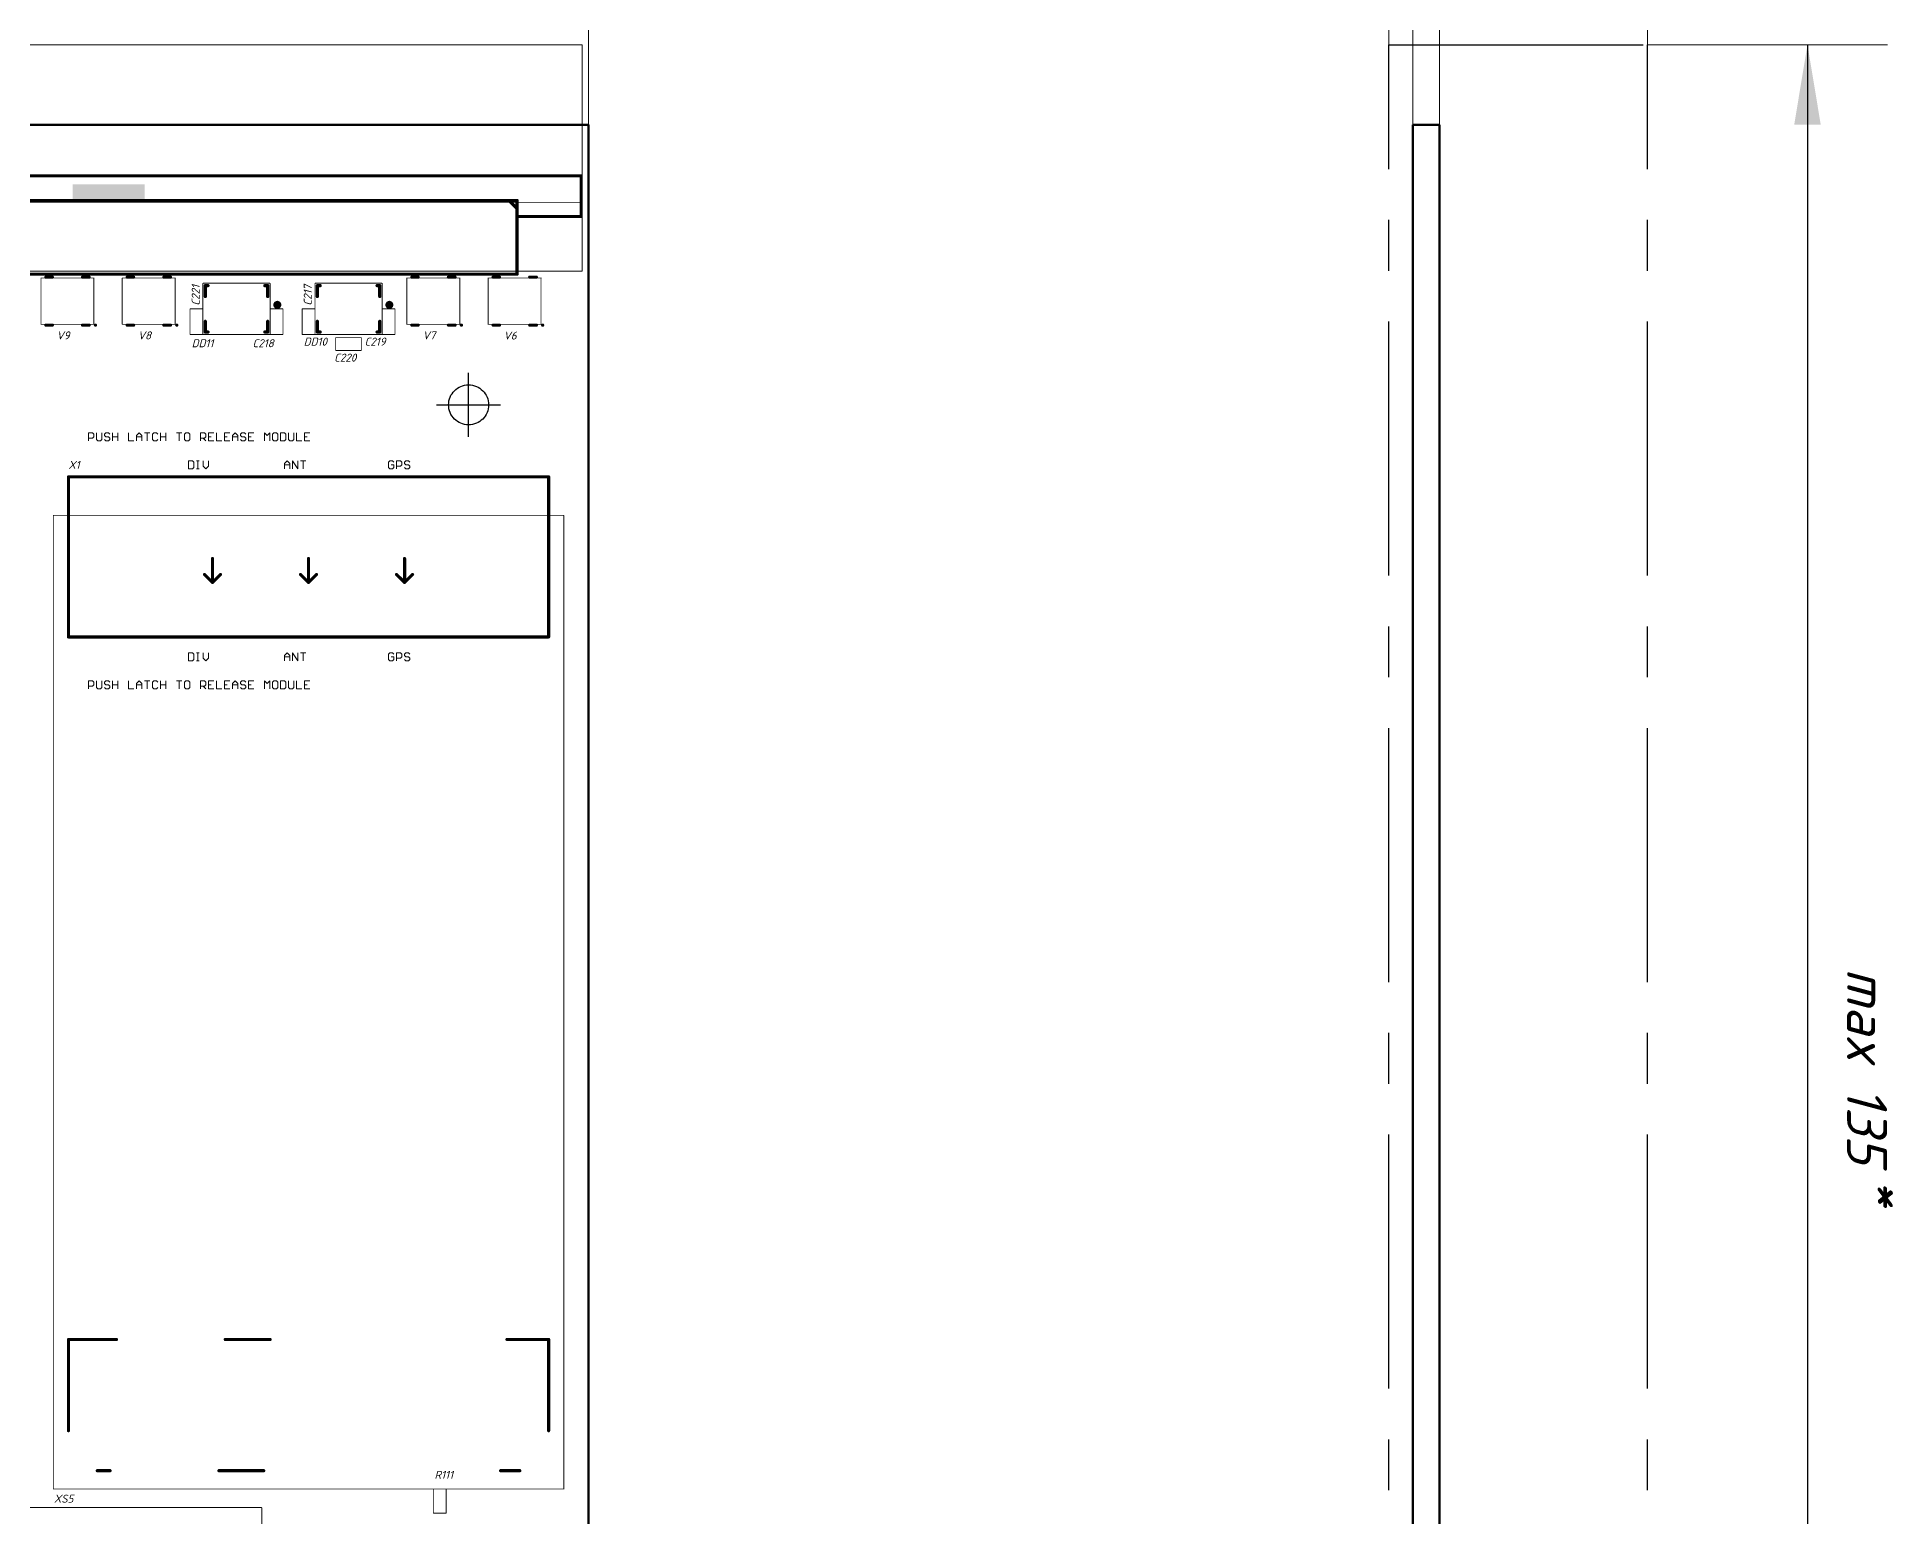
# Model space of a CAD drawing. Header units: millimetres. Extents: x 0 to 594, y 0 to 420.
# Drawn here: x 160.5 to 276.5, y 243 to 335.5 of the extents above; entities that cross this region are included whole.
import ezdxf

# ---------------------------------------------------------------- set-up
doc = ezdxf.new("R2010")
doc.units = ezdxf.units.MM
doc.header["$LTSCALE"] = 0.5
doc.linetypes.add('осевая', pattern=[50.8, 31.75, -6.35, 6.35, -6.35])
for name, color, linetype in [('KeepOutLayer', 6, 'Continuous'), ('Mechanical15', 82, 'Continuous'), ('TopOverlay', 2, 'Continuous')]:
    doc.layers.add(name, color=color, linetype=linetype)
doc.styles.add('2.5', font='isocpeui.ttf', dxfattribs={"height": 2.5})
doc.styles.get("Standard").update_dxf_attribs({"font": 'isocpeui.ttf', "height": 2.5})

msp = doc.modelspace()

# ---------------------------------------------------------------- linework, layer by layer
at = {"lineweight": 13}
for p, q in [((248.15, 330), (248.15, 360)), ((261.15, 335), (261.15, 360)), ((245, 335), (245, 350)), ((246.5, 330), (246.5, 350)), ((195, 330), (195, 347.01)), ((261.15, 335), (276.15, 335))]:
    msp.add_line(p, q, dxfattribs=at)
at = {"linetype": 'осевая'}
for p, q in [((245, 200.23), (245, 335)), ((245, 335), (261.15, 335)), ((261.15, 200.23), (261.15, 335))]:
    msp.add_line(p, q, dxfattribs=at)
at = {"linetype": 'осевая', "ltscale": 100}
for p, q in [((271.15, 335), (271.15, 200.23)), ((187.5, 310.5), (187.5, 314.5)), ((185.5, 312.5), (189.5, 312.5))]:
    msp.add_line(p, q, dxfattribs=at)
msp.add_circle((187.5, 312.5), 1.25, dxfattribs=at)
at = {"lineweight": 13}
msp.add_solid([(271.98, 330), (270.32, 330), (271.15, 335)], dxfattribs=at)
at = {"layer": 'KeepOutLayer', "linetype": 'Continuous', "lineweight": 50}
for p in [(75, 330), (195, 210)]:
    msp.add_line(p, (195, 330), dxfattribs=at)
at = {"layer": 'KeepOutLayer', "linetype": 'Continuous', "lineweight": 50, "ltscale": 100}
for p, q in [((246.5, 210), (246.5, 330)), ((246.5, 330), (248.15, 330)), ((248.15, 210), (248.15, 330))]:
    msp.add_line(p, q, dxfattribs=at)
at = {"layer": 'KeepOutLayer', "linetype": 'Continuous', "lineweight": 50}
for start, end in [(180, 0), (0, 180), (180, 0), (0, 180)]:
    msp.add_arc((195, 330), 0.0025, start, end, dxfattribs=at)
at = {"layer": 'Mechanical15', "linetype": 'Continuous', "lineweight": 25, "const_width": 0.05}
for points in [[(135.5, 335), (194.6, 335)], [(194.6, 325.15), (194.6, 335)], [(135.4, 325.15), (194.6, 325.15)], [(194.6, 320.85), (194.6, 325.15)], [(135.4, 320.85), (194.6, 320.85)], [(160.78, 317.53), (160.78, 320.43)], [(160.78, 320.43), (164.09, 320.43)], [(164.09, 317.53), (164.09, 320.43)], [(165.86, 317.53), (165.86, 320.43)], [(165.86, 320.43), (169.17, 320.43)], [(169.17, 317.53), (169.17, 320.43)], [(170.9, 320.1), (175.1, 320.1)], [(170.9, 316.9), (170.9, 320.1)], [(175.1, 316.9), (175.1, 320.1)], [(177.9, 320.1), (182.1, 320.1)], [(177.9, 316.9), (177.9, 320.1)], [(182.1, 316.9), (182.1, 320.1)], [(183.64, 317.53), (183.64, 320.43)], [(183.64, 320.43), (186.95, 320.43)], [(186.95, 317.53), (186.95, 320.43)], [(188.72, 317.53), (188.72, 320.43)], [(188.72, 320.43), (192.03, 320.43)], [(192.03, 317.53), (192.03, 320.43)], [(170.1, 316.9), (170.1, 318.5)], [(170.1, 318.5), (170.9, 318.5)], [(170.9, 316.9), (170.9, 318.5)], [(175.1, 316.9), (175.1, 318.5)], [(175.1, 318.5), (175.9, 318.5)], [(175.9, 316.9), (175.9, 318.5)], [(177.1, 316.9), (177.1, 318.5)], [(177.1, 318.5), (177.9, 318.5)], [(177.9, 316.9), (177.9, 318.5)], [(182.1, 316.9), (182.1, 318.5)], [(182.1, 318.5), (182.9, 318.5)], [(182.9, 316.9), (182.9, 318.5)], [(160.78, 317.53), (164.09, 317.53)], [(165.86, 317.53), (169.17, 317.53)], [(170.1, 316.9), (170.9, 316.9)], [(170.9, 316.9), (175.1, 316.9)], [(175.1, 316.9), (175.9, 316.9)], [(177.1, 316.9), (177.9, 316.9)], [(177.9, 316.9), (182.1, 316.9)], [(179.2, 316.7), (180.8, 316.7)], [(179.2, 315.9), (179.2, 316.7)], [(180.8, 315.9), (180.8, 316.7)], [(182.1, 316.9), (182.9, 316.9)], [(183.64, 317.53), (186.95, 317.53)], [(188.72, 317.53), (192.03, 317.53)], [(179.2, 315.9), (180.8, 315.9)], [(161.55, 244.75), (161.55, 305.6)], [(161.55, 305.6), (193.45, 305.6)], [(193.45, 244.75), (193.45, 305.6)], [(161.55, 244.75), (193.45, 244.75)], [(185.3, 244.75), (186.1, 244.75)], [(185.3, 243.25), (185.3, 244.75)], [(186.1, 243.25), (186.1, 244.75)], [(145.78, 243.6), (174.58, 243.6)], [(174.58, 221.4), (174.58, 243.6)], [(185.3, 243.25), (186.1, 243.25)]]:
    msp.add_lwpolyline(points, dxfattribs=at)
at = {"layer": 'Mechanical15', "linetype": 'Continuous', "lineweight": 25, "const_width": 0.025}
for points in [[(194.61, 335, 1), (194.59, 335, 1)], [(194.61, 335, 1), (194.59, 335, 1)], [(194.61, 325.15, 1), (194.59, 325.15, 1)], [(194.61, 325.15, 1), (194.59, 325.15, 1)], [(194.61, 325.15, 1), (194.59, 325.15, 1)], [(160.8, 320.43, 1), (160.77, 320.43, 1)], [(160.8, 320.43, 1), (160.77, 320.43, 1)], [(164.11, 320.43, 1), (164.08, 320.43, 1)], [(164.11, 320.43, 1), (164.08, 320.43, 1)], [(165.88, 320.43, 1), (165.85, 320.43, 1)], [(165.88, 320.43, 1), (165.85, 320.43, 1)], [(169.19, 320.43, 1), (169.16, 320.43, 1)], [(169.19, 320.43, 1), (169.16, 320.43, 1)], [(170.9, 320.11, 1), (170.9, 320.09, 1)], [(170.9, 320.11, 1), (170.9, 320.09, 1)], [(175.1, 320.11, 1), (175.1, 320.09, 1)], [(175.1, 320.11, 1), (175.1, 320.09, 1)], [(177.9, 320.11, 1), (177.9, 320.09, 1)], [(177.9, 320.11, 1), (177.9, 320.09, 1)], [(182.1, 320.11, 1), (182.1, 320.09, 1)], [(182.1, 320.11, 1), (182.1, 320.09, 1)], [(183.66, 320.43, 1), (183.63, 320.43, 1)], [(183.66, 320.43, 1), (183.63, 320.43, 1)], [(186.97, 320.43, 1), (186.94, 320.43, 1)], [(186.97, 320.43, 1), (186.94, 320.43, 1)], [(188.74, 320.43, 1), (188.71, 320.43, 1)], [(188.74, 320.43, 1), (188.71, 320.43, 1)], [(192.05, 320.43, 1), (192.02, 320.43, 1)], [(192.05, 320.43, 1), (192.02, 320.43, 1)], [(194.61, 320.85, 1), (194.59, 320.85, 1)], [(194.61, 320.85, 1), (194.59, 320.85, 1)], [(170.1, 318.49, 1), (170.1, 318.51, 1)], [(170.1, 318.49, 1), (170.1, 318.51, 1)], [(170.9, 318.49, 1), (170.9, 318.51, 1)], [(170.9, 318.49, 1), (170.9, 318.51, 1)], [(175.1, 318.51, 1), (175.1, 318.49, 1)], [(175.1, 318.51, 1), (175.1, 318.49, 1)], [(175.9, 318.51, 1), (175.9, 318.49, 1)], [(175.9, 318.51, 1), (175.9, 318.49, 1)], [(177.1, 318.49, 1), (177.1, 318.51, 1)], [(177.1, 318.49, 1), (177.1, 318.51, 1)], [(177.9, 318.49, 1), (177.9, 318.51, 1)], [(177.9, 318.49, 1), (177.9, 318.51, 1)], [(182.1, 318.51, 1), (182.1, 318.49, 1)], [(182.1, 318.51, 1), (182.1, 318.49, 1)], [(182.9, 318.51, 1), (182.9, 318.49, 1)], [(182.9, 318.51, 1), (182.9, 318.49, 1)], [(160.8, 317.53, 1), (160.77, 317.53, 1)], [(160.8, 317.53, 1), (160.77, 317.53, 1)], [(164.11, 317.53, 1), (164.08, 317.53, 1)], [(164.11, 317.53, 1), (164.08, 317.53, 1)], [(165.88, 317.53, 1), (165.85, 317.53, 1)], [(165.88, 317.53, 1), (165.85, 317.53, 1)], [(169.19, 317.53, 1), (169.16, 317.53, 1)], [(169.19, 317.53, 1), (169.16, 317.53, 1)], [(170.1, 316.89, 1), (170.1, 316.91, 1)], [(170.1, 316.89, 1), (170.1, 316.91, 1)], [(170.9, 316.89, 1), (170.9, 316.91, 1)], [(170.9, 316.89, 1), (170.9, 316.91, 1)], [(170.9, 316.91, 1), (170.9, 316.89, 1)], [(170.9, 316.91, 1), (170.9, 316.89, 1)], [(175.1, 316.91, 1), (175.1, 316.89, 1)], [(175.1, 316.91, 1), (175.1, 316.89, 1)], [(175.1, 316.91, 1), (175.1, 316.89, 1)], [(175.1, 316.91, 1), (175.1, 316.89, 1)], [(175.9, 316.91, 1), (175.9, 316.89, 1)], [(175.9, 316.91, 1), (175.9, 316.89, 1)], [(177.1, 316.89, 1), (177.1, 316.91, 1)], [(177.1, 316.89, 1), (177.1, 316.91, 1)], [(177.9, 316.89, 1), (177.9, 316.91, 1)], [(177.9, 316.89, 1), (177.9, 316.91, 1)], [(177.9, 316.91, 1), (177.9, 316.89, 1)], [(177.9, 316.91, 1), (177.9, 316.89, 1)], [(179.19, 316.7, 1), (179.21, 316.7, 1)], [(179.19, 316.7, 1), (179.21, 316.7, 1)], [(180.79, 316.7, 1), (180.81, 316.7, 1)], [(180.79, 316.7, 1), (180.81, 316.7, 1)], [(182.1, 316.91, 1), (182.1, 316.89, 1)], [(182.1, 316.91, 1), (182.1, 316.89, 1)], [(182.1, 316.91, 1), (182.1, 316.89, 1)], [(182.1, 316.91, 1), (182.1, 316.89, 1)], [(182.9, 316.91, 1), (182.9, 316.89, 1)], [(182.9, 316.91, 1), (182.9, 316.89, 1)], [(183.66, 317.53, 1), (183.63, 317.53, 1)], [(183.66, 317.53, 1), (183.63, 317.53, 1)], [(186.97, 317.53, 1), (186.94, 317.53, 1)], [(186.97, 317.53, 1), (186.94, 317.53, 1)], [(188.74, 317.53, 1), (188.71, 317.53, 1)], [(188.74, 317.53, 1), (188.71, 317.53, 1)], [(192.05, 317.53, 1), (192.02, 317.53, 1)], [(192.05, 317.53, 1), (192.02, 317.53, 1)], [(179.19, 315.9, 1), (179.21, 315.9, 1)], [(179.19, 315.9, 1), (179.21, 315.9, 1)], [(180.79, 315.9, 1), (180.81, 315.9, 1)], [(180.79, 315.9, 1), (180.81, 315.9, 1)], [(161.54, 305.6, 1), (161.56, 305.6, 1)], [(161.54, 305.6, 1), (161.56, 305.6, 1)], [(193.44, 305.6, 1), (193.46, 305.6, 1)], [(193.44, 305.6, 1), (193.46, 305.6, 1)], [(161.54, 244.75, 1), (161.56, 244.75, 1)], [(161.54, 244.75, 1), (161.56, 244.75, 1)], [(185.3, 244.74, 1), (185.3, 244.76, 1)], [(185.3, 244.74, 1), (185.3, 244.76, 1)], [(186.1, 244.74, 1), (186.1, 244.76, 1)], [(186.1, 244.74, 1), (186.1, 244.76, 1)], [(193.44, 244.75, 1), (193.46, 244.75, 1)], [(193.44, 244.75, 1), (193.46, 244.75, 1)], [(174.58, 243.61, 1), (174.58, 243.59, 1)], [(174.58, 243.61, 1), (174.58, 243.59, 1)], [(185.3, 243.24, 1), (185.3, 243.26, 1)], [(185.3, 243.24, 1), (185.3, 243.26, 1)], [(186.1, 243.24, 1), (186.1, 243.26, 1)], [(186.1, 243.24, 1), (186.1, 243.26, 1)]]:
    msp.add_lwpolyline(points, format="xyb", close=True, dxfattribs=at)
at = {"layer": 'TopOverlay'}
for p, q in [((190.53, 324.77), (190.03, 325.27)), ((190.03, 325.27), (190.53, 325.27)), ((190.53, 325.27), (190.53, 324.77))]:
    msp.add_line(p, q, dxfattribs=at)
at = {"layer": 'TopOverlay', "linetype": 'Continuous', "lineweight": 13}
for p, q in [((163.75, 310.25), (163.75, 310.75)), ((163.75, 310.75), (164, 310.75)), ((164, 310.75), (164.08, 310.67)), ((164.25, 310.75), (164.25, 310.33)), ((164.58, 310.33), (164.58, 310.75)), ((164.83, 310.75), (164.75, 310.67)), ((165, 310.75), (164.83, 310.75)), ((165.08, 310.67), (165, 310.75)), ((165.25, 310.75), (165.25, 310.25)), ((165.58, 310.5), (165.58, 310.75)), ((165.58, 310.75), (165.58, 310.25)), ((166.25, 310.75), (166.25, 310.25)), ((166.75, 310.58), (166.92, 310.75)), ((166.92, 310.75), (167.08, 310.58)), ((167.25, 310.75), (167.58, 310.75)), ((167.58, 310.75), (167.42, 310.75)), ((167.42, 310.75), (167.42, 310.25)), ((167.83, 310.75), (167.75, 310.67)), ((168, 310.75), (167.83, 310.75)), ((168.08, 310.67), (168, 310.75)), ((168.25, 310.75), (168.25, 310.25)), ((168.58, 310.5), (168.58, 310.75)), ((168.58, 310.75), (168.58, 310.25)), ((169.25, 310.75), (169.58, 310.75)), ((169.58, 310.75), (169.41, 310.75)), ((169.41, 310.75), (169.41, 310.25)), ((169.83, 310.75), (169.75, 310.67)), ((170, 310.75), (169.83, 310.75)), ((170.08, 310.67), (170, 310.75)), ((170.75, 310.25), (170.75, 310.75)), ((170.75, 310.75), (171, 310.75)), ((171, 310.75), (171.08, 310.67)), ((171.58, 310.75), (171.25, 310.75)), ((171.25, 310.75), (171.25, 310.25)), ((171.75, 310.75), (171.75, 310.25)), ((172.58, 310.75), (172.25, 310.75)), ((172.25, 310.75), (172.25, 310.25)), ((172.75, 310.58), (172.91, 310.75)), ((172.91, 310.75), (173.08, 310.58)), ((173.33, 310.75), (173.25, 310.67)), ((173.5, 310.75), (173.33, 310.75)), ((173.58, 310.67), (173.5, 310.75)), ((174.08, 310.75), (173.75, 310.75)), ((173.75, 310.75), (173.75, 310.25)), ((174.75, 310.25), (174.75, 310.75)), ((174.75, 310.75), (174.91, 310.58)), ((174.91, 310.58), (175.08, 310.75)), ((175.08, 310.75), (175.08, 310.25)), ((175.33, 310.75), (175.25, 310.67)), ((175.5, 310.75), (175.33, 310.75)), ((175.58, 310.67), (175.5, 310.75)), ((175.75, 310.75), (175.75, 310.25)), ((176, 310.75), (175.75, 310.75)), ((176.08, 310.67), (176, 310.75)), ((176.25, 310.75), (176.25, 310.33)), ((176.58, 310.33), (176.58, 310.75)), ((176.75, 310.75), (176.75, 310.25)), ((177.58, 310.75), (177.25, 310.75)), ((177.25, 310.75), (177.25, 310.25)), ((164, 310.42), (163.75, 310.42)), ((164.08, 310.5), (164, 310.42)), ((164.08, 310.67), (164.08, 310.5)), ((164.25, 310.33), (164.33, 310.25)), ((164.33, 310.25), (164.5, 310.25)), ((164.5, 310.25), (164.58, 310.33)), ((164.75, 310.67), (164.75, 310.58)), ((164.75, 310.58), (164.83, 310.5)), ((164.83, 310.25), (164.75, 310.33)), ((164.83, 310.5), (165, 310.5)), ((165, 310.25), (164.83, 310.25)), ((165, 310.5), (165.08, 310.42)), ((165.08, 310.33), (165, 310.25)), ((165.08, 310.42), (165.08, 310.33)), ((165.25, 310.25), (165.25, 310.5)), ((165.25, 310.5), (165.58, 310.5)), ((166.25, 310.25), (166.58, 310.25)), ((166.75, 310.25), (166.75, 310.58)), ((167.08, 310.5), (166.75, 310.5)), ((167.08, 310.58), (167.08, 310.25)), ((167.08, 310.25), (167.08, 310.5)), ((167.75, 310.67), (167.75, 310.33)), ((167.75, 310.33), (167.83, 310.25)), ((167.83, 310.25), (168, 310.25)), ((168, 310.25), (168.08, 310.33)), ((168.25, 310.25), (168.25, 310.5)), ((168.25, 310.5), (168.58, 310.5)), ((169.75, 310.67), (169.75, 310.33)), ((169.75, 310.33), (169.83, 310.25)), ((169.83, 310.25), (170, 310.25)), ((170, 310.25), (170.08, 310.33)), ((170.08, 310.33), (170.08, 310.67)), ((171, 310.42), (170.75, 310.42)), ((170.91, 310.42), (171.08, 310.25)), ((171.08, 310.5), (171, 310.42)), ((171.08, 310.67), (171.08, 310.5)), ((171.25, 310.5), (171.41, 310.5)), ((171.25, 310.25), (171.58, 310.25)), ((171.75, 310.25), (172.08, 310.25)), ((172.25, 310.5), (172.41, 310.5)), ((172.25, 310.25), (172.58, 310.25)), ((172.75, 310.25), (172.75, 310.58)), ((173.08, 310.5), (172.75, 310.5)), ((173.08, 310.58), (173.08, 310.25)), ((173.08, 310.25), (173.08, 310.5)), ((173.25, 310.67), (173.25, 310.58)), ((173.25, 310.58), (173.33, 310.5)), ((173.33, 310.25), (173.25, 310.33)), ((173.33, 310.5), (173.5, 310.5)), ((173.5, 310.25), (173.33, 310.25)), ((173.5, 310.5), (173.58, 310.42)), ((173.58, 310.33), (173.5, 310.25)), ((173.58, 310.42), (173.58, 310.33)), ((173.75, 310.5), (173.91, 310.5)), ((173.75, 310.25), (174.08, 310.25)), ((175.25, 310.67), (175.25, 310.33)), ((175.25, 310.33), (175.33, 310.25)), ((175.33, 310.25), (175.5, 310.25)), ((175.5, 310.25), (175.58, 310.33)), ((175.58, 310.33), (175.58, 310.67)), ((175.75, 310.25), (176, 310.25)), ((176, 310.25), (176.08, 310.33)), ((176.08, 310.33), (176.08, 310.67)), ((176.25, 310.33), (176.33, 310.25)), ((176.33, 310.25), (176.5, 310.25)), ((176.5, 310.25), (176.58, 310.33)), ((176.75, 310.25), (177.08, 310.25)), ((177.25, 310.5), (177.41, 310.5)), ((177.25, 310.25), (177.58, 310.25)), ((170, 309), (170, 308.5)), ((170.25, 309), (170, 309)), ((170, 308.5), (170.25, 308.5)), ((170.33, 308.92), (170.25, 309)), ((170.25, 308.5), (170.33, 308.58)), ((170.33, 308.58), (170.33, 308.92)), ((170.5, 309), (170.67, 309)), ((170.58, 308.5), (170.5, 308.5)), ((170.5, 308.5), (170.67, 308.5)), ((170.67, 309), (170.58, 309)), ((170.58, 309), (170.58, 308.5)), ((170.92, 309), (170.92, 308.67)), ((170.92, 308.67), (171.08, 308.5)), ((171.08, 308.5), (171.25, 308.67)), ((171.25, 308.67), (171.25, 309)), ((176, 308.83), (176.17, 309)), ((176, 308.5), (176, 308.83)), ((176.33, 308.75), (176, 308.75)), ((176.17, 309), (176.33, 308.83)), ((176.33, 308.83), (176.33, 308.5)), ((176.33, 308.5), (176.33, 308.75)), ((176.5, 308.5), (176.5, 309)), ((176.5, 309), (176.83, 308.5)), ((176.83, 308.5), (176.83, 309)), ((177, 309), (177.33, 309)), ((177.33, 309), (177.17, 309)), ((177.17, 309), (177.17, 308.5)), ((182.58, 309), (182.5, 308.92)), ((182.5, 308.92), (182.5, 308.58)), ((182.5, 308.58), (182.58, 308.5)), ((182.75, 309), (182.58, 309)), ((182.58, 308.5), (182.75, 308.5)), ((182.83, 308.75), (182.67, 308.75)), ((182.83, 308.92), (182.75, 309)), ((182.75, 308.5), (182.83, 308.58)), ((182.83, 308.58), (182.83, 308.75)), ((183, 308.5), (183, 309)), ((183, 309), (183.25, 309)), ((183.25, 308.67), (183, 308.67)), ((183.25, 309), (183.33, 308.92)), ((183.33, 308.75), (183.25, 308.67)), ((183.33, 308.92), (183.33, 308.75)), ((183.58, 309), (183.5, 308.92)), ((183.5, 308.92), (183.5, 308.83)), ((183.5, 308.83), (183.58, 308.75)), ((183.58, 308.5), (183.5, 308.58)), ((183.75, 309), (183.58, 309)), ((183.58, 308.75), (183.75, 308.75)), ((183.75, 308.5), (183.58, 308.5)), ((183.83, 308.92), (183.75, 309)), ((183.75, 308.75), (183.83, 308.67)), ((183.83, 308.58), (183.75, 308.5)), ((183.83, 308.67), (183.83, 308.58)), ((170, 297), (170, 296.5)), ((170.25, 297), (170, 297)), ((170.33, 296.92), (170.25, 297)), ((170.33, 296.58), (170.33, 296.92)), ((170.5, 297), (170.67, 297)), ((170.67, 297), (170.58, 297)), ((170.58, 297), (170.58, 296.5)), ((170.92, 297), (170.92, 296.67)), ((171.25, 296.67), (171.25, 297)), ((176, 296.83), (176.17, 297)), ((176, 296.5), (176, 296.83)), ((176.17, 297), (176.33, 296.83)), ((176.33, 296.83), (176.33, 296.5)), ((176.5, 296.5), (176.5, 297)), ((176.5, 297), (176.83, 296.5)), ((176.83, 296.5), (176.83, 297)), ((177, 297), (177.33, 297)), ((177.33, 297), (177.17, 297)), ((177.17, 297), (177.17, 296.5)), ((182.58, 297), (182.5, 296.92)), ((182.5, 296.92), (182.5, 296.58)), ((182.75, 297), (182.58, 297)), ((182.83, 296.92), (182.75, 297)), ((183, 296.5), (183, 297)), ((183, 297), (183.25, 297)), ((183.25, 297), (183.33, 296.92)), ((183.33, 296.92), (183.33, 296.75)), ((183.58, 297), (183.5, 296.92)), ((183.5, 296.92), (183.5, 296.83)), ((183.5, 296.83), (183.58, 296.75)), ((183.75, 297), (183.58, 297)), ((183.83, 296.92), (183.75, 297)), ((170, 296.5), (170.25, 296.5)), ((170.25, 296.5), (170.33, 296.58)), ((170.58, 296.5), (170.5, 296.5)), ((170.5, 296.5), (170.67, 296.5)), ((170.92, 296.67), (171.08, 296.5)), ((171.08, 296.5), (171.25, 296.67)), ((176.33, 296.75), (176, 296.75)), ((176.33, 296.5), (176.33, 296.75)), ((182.5, 296.58), (182.58, 296.5)), ((182.58, 296.5), (182.75, 296.5)), ((182.83, 296.75), (182.67, 296.75)), ((182.75, 296.5), (182.83, 296.58)), ((182.83, 296.58), (182.83, 296.75)), ((183.25, 296.67), (183, 296.67)), ((183.33, 296.75), (183.25, 296.67)), ((183.58, 296.5), (183.5, 296.58)), ((183.58, 296.75), (183.75, 296.75)), ((183.75, 296.5), (183.58, 296.5)), ((183.75, 296.75), (183.83, 296.67)), ((183.83, 296.58), (183.75, 296.5)), ((183.83, 296.67), (183.83, 296.58)), ((163.75, 294.75), (163.75, 295.25)), ((163.75, 295.25), (164, 295.25)), ((164, 294.92), (163.75, 294.92)), ((164, 295.25), (164.08, 295.17)), ((164.08, 295), (164, 294.92)), ((164.08, 295.17), (164.08, 295)), ((164.25, 295.25), (164.25, 294.83)), ((164.25, 294.83), (164.33, 294.75)), ((164.33, 294.75), (164.5, 294.75)), ((164.5, 294.75), (164.58, 294.83)), ((164.58, 294.83), (164.58, 295.25)), ((164.83, 295.25), (164.75, 295.17)), ((164.75, 295.17), (164.75, 295.08)), ((164.75, 295.08), (164.83, 295)), ((164.83, 294.75), (164.75, 294.83)), ((165, 295.25), (164.83, 295.25)), ((164.83, 295), (165, 295)), ((165, 294.75), (164.83, 294.75)), ((165.08, 295.17), (165, 295.25)), ((165, 295), (165.08, 294.92)), ((165.08, 294.83), (165, 294.75)), ((165.08, 294.92), (165.08, 294.83)), ((165.25, 295.25), (165.25, 294.75)), ((165.25, 294.75), (165.25, 295)), ((165.25, 295), (165.58, 295)), ((165.58, 295), (165.58, 295.25)), ((165.58, 295.25), (165.58, 294.75)), ((166.25, 295.25), (166.25, 294.75)), ((166.25, 294.75), (166.58, 294.75)), ((166.75, 295.08), (166.92, 295.25)), ((166.75, 294.75), (166.75, 295.08)), ((167.08, 295), (166.75, 295)), ((166.92, 295.25), (167.08, 295.08)), ((167.08, 295.08), (167.08, 294.75)), ((167.08, 294.75), (167.08, 295)), ((167.25, 295.25), (167.58, 295.25)), ((167.58, 295.25), (167.42, 295.25)), ((167.42, 295.25), (167.42, 294.75)), ((167.83, 295.25), (167.75, 295.17)), ((167.75, 295.17), (167.75, 294.83)), ((167.75, 294.83), (167.83, 294.75)), ((168, 295.25), (167.83, 295.25)), ((167.83, 294.75), (168, 294.75)), ((168.08, 295.17), (168, 295.25)), ((168, 294.75), (168.08, 294.83)), ((168.25, 295.25), (168.25, 294.75)), ((168.25, 294.75), (168.25, 295)), ((168.25, 295), (168.58, 295)), ((168.58, 295), (168.58, 295.25)), ((168.58, 295.25), (168.58, 294.75)), ((169.25, 295.25), (169.58, 295.25)), ((169.58, 295.25), (169.41, 295.25)), ((169.41, 295.25), (169.41, 294.75)), ((169.83, 295.25), (169.75, 295.17)), ((169.75, 295.17), (169.75, 294.83)), ((169.75, 294.83), (169.83, 294.75)), ((170, 295.25), (169.83, 295.25)), ((169.83, 294.75), (170, 294.75)), ((170.08, 295.17), (170, 295.25)), ((170, 294.75), (170.08, 294.83)), ((170.08, 294.83), (170.08, 295.17)), ((170.75, 294.75), (170.75, 295.25)), ((170.75, 295.25), (171, 295.25)), ((171, 294.92), (170.75, 294.92)), ((170.91, 294.92), (171.08, 294.75)), ((171, 295.25), (171.08, 295.17)), ((171.08, 295), (171, 294.92)), ((171.08, 295.17), (171.08, 295)), ((171.58, 295.25), (171.25, 295.25)), ((171.25, 295.25), (171.25, 294.75)), ((171.25, 295), (171.41, 295)), ((171.25, 294.75), (171.58, 294.75)), ((171.75, 295.25), (171.75, 294.75)), ((171.75, 294.75), (172.08, 294.75)), ((172.58, 295.25), (172.25, 295.25)), ((172.25, 295.25), (172.25, 294.75)), ((172.25, 295), (172.41, 295)), ((172.25, 294.75), (172.58, 294.75)), ((172.75, 295.08), (172.91, 295.25)), ((172.75, 294.75), (172.75, 295.08)), ((173.08, 295), (172.75, 295)), ((172.91, 295.25), (173.08, 295.08)), ((173.08, 295.08), (173.08, 294.75)), ((173.08, 294.75), (173.08, 295)), ((173.33, 295.25), (173.25, 295.17)), ((173.25, 295.17), (173.25, 295.08)), ((173.25, 295.08), (173.33, 295)), ((173.33, 294.75), (173.25, 294.83)), ((173.5, 295.25), (173.33, 295.25)), ((173.33, 295), (173.5, 295)), ((173.5, 294.75), (173.33, 294.75)), ((173.58, 295.17), (173.5, 295.25)), ((173.5, 295), (173.58, 294.92)), ((173.58, 294.83), (173.5, 294.75)), ((173.58, 294.92), (173.58, 294.83)), ((174.08, 295.25), (173.75, 295.25)), ((173.75, 295.25), (173.75, 294.75)), ((173.75, 295), (173.91, 295)), ((173.75, 294.75), (174.08, 294.75)), ((174.75, 294.75), (174.75, 295.25)), ((174.75, 295.25), (174.91, 295.08)), ((174.91, 295.08), (175.08, 295.25)), ((175.08, 295.25), (175.08, 294.75)), ((175.33, 295.25), (175.25, 295.17)), ((175.25, 295.17), (175.25, 294.83)), ((175.25, 294.83), (175.33, 294.75)), ((175.5, 295.25), (175.33, 295.25)), ((175.33, 294.75), (175.5, 294.75)), ((175.58, 295.17), (175.5, 295.25)), ((175.5, 294.75), (175.58, 294.83)), ((175.58, 294.83), (175.58, 295.17)), ((175.75, 295.25), (175.75, 294.75)), ((176, 295.25), (175.75, 295.25)), ((175.75, 294.75), (176, 294.75)), ((176.08, 295.17), (176, 295.25)), ((176, 294.75), (176.08, 294.83)), ((176.08, 294.83), (176.08, 295.17)), ((176.25, 295.25), (176.25, 294.83)), ((176.25, 294.83), (176.33, 294.75)), ((176.33, 294.75), (176.5, 294.75)), ((176.5, 294.75), (176.58, 294.83)), ((176.58, 294.83), (176.58, 295.25)), ((176.75, 295.25), (176.75, 294.75)), ((176.75, 294.75), (177.08, 294.75)), ((177.58, 295.25), (177.25, 295.25)), ((177.25, 295.25), (177.25, 294.75)), ((177.25, 295), (177.41, 295)), ((177.25, 294.75), (177.58, 294.75))]:
    msp.add_line(p, q, dxfattribs=at)
at = {"layer": 'TopOverlay', "const_width": 0.2}
for points in [[(135.5, 326.81), (194.53, 326.81)], [(194.53, 324.27), (194.53, 326.81)], [(139.5, 325.27), (190.53, 325.27)], [(190.03, 325.27), (190.53, 324.77)], [(190.53, 320.67), (190.53, 325.27)], [(190.53, 324.27), (194.53, 324.27)], [(139.5, 320.67), (190.53, 320.67)], [(161.09, 320.48), (161.49, 320.48)], [(163.38, 320.48), (163.79, 320.48)], [(166.17, 320.48), (166.57, 320.48)], [(168.46, 320.48), (168.87, 320.48)], [(171.05, 319.95), (171.22, 319.95)], [(171.05, 319.27), (171.05, 319.95)], [(174.77, 319.95), (174.95, 319.95)], [(174.95, 319.27), (174.95, 319.95)], [(178.05, 319.95), (178.23, 319.95)], [(178.05, 319.27), (178.05, 319.95)], [(181.78, 319.95), (181.95, 319.95)], [(181.95, 319.27), (181.95, 319.95)], [(183.95, 320.48), (184.35, 320.48)], [(186.24, 320.48), (186.65, 320.48)], [(189.03, 320.48), (189.43, 320.48)], [(191.32, 320.48), (191.73, 320.48)], [(171.05, 317.05), (171.05, 317.72)], [(174.95, 317.05), (174.95, 317.72)], [(178.05, 317.05), (178.05, 317.72)], [(181.95, 317.05), (181.95, 317.72)], [(161.09, 317.48), (161.49, 317.48)], [(163.38, 317.48), (163.79, 317.48)], [(166.17, 317.48), (166.57, 317.48)], [(168.46, 317.48), (168.87, 317.48)], [(171.05, 317.05), (171.22, 317.05)], [(174.77, 317.05), (174.95, 317.05)], [(178.05, 317.05), (178.23, 317.05)], [(181.78, 317.05), (181.95, 317.05)], [(183.95, 317.48), (184.35, 317.48)], [(186.24, 317.48), (186.65, 317.48)], [(189.03, 317.48), (189.43, 317.48)], [(191.32, 317.48), (191.73, 317.48)], [(162.5, 298), (162.5, 308)], [(162.5, 308), (192.5, 308)], [(192.5, 298), (192.5, 308)], [(171.5, 301.4), (171.5, 302.9)], [(177.5, 301.4), (177.5, 302.9)], [(183.5, 301.4), (183.5, 302.9)], [(171, 301.9), (171.5, 301.4)], [(171.5, 301.4), (172, 301.9)], [(171.5, 301.4), (171.5, 301.4)], [(177, 301.9), (177.5, 301.4)], [(177.5, 301.4), (178, 301.9)], [(177.5, 301.4), (177.5, 301.4)], [(183, 301.9), (183.5, 301.4)], [(183.5, 301.4), (184, 301.9)], [(183.5, 301.4), (183.5, 301.4)], [(162.5, 298), (192.5, 298)], [(162.5, 254.1), (165.5, 254.1)], [(162.5, 248.4), (162.5, 254.1)], [(172.3, 254.1), (175.1, 254.1)], [(189.9, 254.1), (192.5, 254.1)], [(192.5, 248.4), (192.5, 254.1)], [(164.3, 245.9), (165.1, 245.9)], [(171.9, 245.9), (174.7, 245.9)], [(189.5, 245.9), (190.7, 245.9)]]:
    msp.add_lwpolyline(points, dxfattribs=at)
at = {"layer": 'TopOverlay'}
for points, const_width in [([(194.58, 326.81, 1), (194.48, 326.81, 1)], 0.1), ([(194.58, 326.81, 1), (194.48, 326.81, 1)], 0.1), ([(190.08, 325.27, 1), (189.98, 325.27, 1)], 0.1), ([(190.58, 325.27, 1), (190.48, 325.27, 1)], 0.1), ([(190.58, 325.27, 1), (190.48, 325.27, 1)], 0.1), ([(190.58, 324.77, 1), (190.48, 324.77, 1)], 0.1), ([(190.58, 324.27, 1), (190.48, 324.27, 1)], 0.1), ([(194.58, 324.27, 1), (194.48, 324.27, 1)], 0.1), ([(194.58, 324.27, 1), (194.48, 324.27, 1)], 0.1), ([(161.14, 320.48, 1), (161.04, 320.48, 1)], 0.1), ([(161.54, 320.48, 1), (161.44, 320.48, 1)], 0.1), ([(163.43, 320.48, 1), (163.33, 320.48, 1)], 0.1), ([(163.84, 320.48, 1), (163.74, 320.48, 1)], 0.1), ([(166.22, 320.48, 1), (166.12, 320.48, 1)], 0.1), ([(166.62, 320.48, 1), (166.52, 320.48, 1)], 0.1), ([(168.51, 320.48, 1), (168.41, 320.48, 1)], 0.1), ([(168.92, 320.48, 1), (168.82, 320.48, 1)], 0.1), ([(171.05, 320, 1), (171.05, 319.9, 1)], 0.1), ([(171.05, 320, 1), (171.05, 319.9, 1)], 0.1), ([(171.22, 320, 1), (171.22, 319.9, 1)], 0.1), ([(174.77, 320, 1), (174.77, 319.9, 1)], 0.1), ([(174.95, 320, 1), (174.95, 319.9, 1)], 0.1), ([(174.95, 320, 1), (174.95, 319.9, 1)], 0.1), ([(178.05, 320, 1), (178.05, 319.9, 1)], 0.1), ([(178.05, 320, 1), (178.05, 319.9, 1)], 0.1), ([(178.23, 320, 1), (178.23, 319.9, 1)], 0.1), ([(181.78, 320, 1), (181.78, 319.9, 1)], 0.1), ([(181.95, 320, 1), (181.95, 319.9, 1)], 0.1), ([(181.95, 320, 1), (181.95, 319.9, 1)], 0.1), ([(184, 320.48, 1), (183.9, 320.48, 1)], 0.1), ([(184.4, 320.48, 1), (184.3, 320.48, 1)], 0.1), ([(186.29, 320.48, 1), (186.19, 320.48, 1)], 0.1), ([(186.7, 320.48, 1), (186.6, 320.48, 1)], 0.1), ([(189.08, 320.48, 1), (188.98, 320.48, 1)], 0.1), ([(189.48, 320.48, 1), (189.38, 320.48, 1)], 0.1), ([(190.58, 320.67, 1), (190.48, 320.67, 1)], 0.1), ([(190.58, 320.67, 1), (190.48, 320.67, 1)], 0.1), ([(191.37, 320.48, 1), (191.27, 320.48, 1)], 0.1), ([(191.78, 320.48, 1), (191.68, 320.48, 1)], 0.1), ([(171.05, 319.32, 1), (171.05, 319.22, 1)], 0.1), ([(174.95, 319.32, 1), (174.95, 319.22, 1)], 0.1), ([(175.55, 318.62, 1), (175.55, 318.87, 1)], 0.25), ([(175.55, 318.94, 1), (175.55, 318.81, 1)], 0.125), ([(178.05, 319.32, 1), (178.05, 319.22, 1)], 0.1), ([(181.95, 319.32, 1), (181.95, 319.22, 1)], 0.1), ([(182.55, 318.62, 1), (182.55, 318.87, 1)], 0.25), ([(182.55, 318.94, 1), (182.55, 318.81, 1)], 0.125), ([(171.05, 317.77, 1), (171.05, 317.67, 1)], 0.1), ([(174.95, 317.77, 1), (174.95, 317.67, 1)], 0.1), ([(175.55, 318.69, 1), (175.55, 318.56, 1)], 0.125), ([(178.05, 317.77, 1), (178.05, 317.67, 1)], 0.1), ([(181.95, 317.77, 1), (181.95, 317.67, 1)], 0.1), ([(182.55, 318.69, 1), (182.55, 318.56, 1)], 0.125), ([(161.14, 317.48, 1), (161.04, 317.48, 1)], 0.1), ([(161.54, 317.48, 1), (161.44, 317.48, 1)], 0.1), ([(163.43, 317.48, 1), (163.33, 317.48, 1)], 0.1), ([(163.84, 317.48, 1), (163.74, 317.48, 1)], 0.1), ([(164.14, 317.48, 1), (164.24, 317.48, 1)], 0.1), ([(164.16, 317.48, 1), (164.11, 317.48, 1)], 0.05), ([(164.26, 317.48, 1), (164.21, 317.48, 1)], 0.05), ([(166.22, 317.48, 1), (166.12, 317.48, 1)], 0.1), ([(166.62, 317.48, 1), (166.52, 317.48, 1)], 0.1), ([(168.51, 317.48, 1), (168.41, 317.48, 1)], 0.1), ([(168.92, 317.48, 1), (168.82, 317.48, 1)], 0.1), ([(169.22, 317.48, 1), (169.32, 317.48, 1)], 0.1), ([(169.24, 317.48, 1), (169.19, 317.48, 1)], 0.05), ([(169.34, 317.48, 1), (169.29, 317.48, 1)], 0.05), ([(171.05, 317.1, 1), (171.05, 317, 1)], 0.1), ([(171.05, 317.1, 1), (171.05, 317, 1)], 0.1), ([(171.22, 317.1, 1), (171.22, 317, 1)], 0.1), ([(174.77, 317.1, 1), (174.77, 317, 1)], 0.1), ([(174.95, 317.1, 1), (174.95, 317, 1)], 0.1), ([(174.95, 317.1, 1), (174.95, 317, 1)], 0.1), ([(178.05, 317.1, 1), (178.05, 317, 1)], 0.1), ([(178.05, 317.1, 1), (178.05, 317, 1)], 0.1), ([(178.23, 317.1, 1), (178.23, 317, 1)], 0.1), ([(181.78, 317.1, 1), (181.78, 317, 1)], 0.1), ([(181.95, 317.1, 1), (181.95, 317, 1)], 0.1), ([(181.95, 317.1, 1), (181.95, 317, 1)], 0.1), ([(184, 317.48, 1), (183.9, 317.48, 1)], 0.1), ([(184.4, 317.48, 1), (184.3, 317.48, 1)], 0.1), ([(186.29, 317.48, 1), (186.19, 317.48, 1)], 0.1), ([(186.7, 317.48, 1), (186.6, 317.48, 1)], 0.1), ([(187, 317.48, 1), (187.1, 317.48, 1)], 0.1), ([(187.02, 317.48, 1), (186.97, 317.48, 1)], 0.05), ([(187.12, 317.48, 1), (187.07, 317.48, 1)], 0.05), ([(189.08, 317.48, 1), (188.98, 317.48, 1)], 0.1), ([(189.48, 317.48, 1), (189.38, 317.48, 1)], 0.1), ([(191.37, 317.48, 1), (191.27, 317.48, 1)], 0.1), ([(191.78, 317.48, 1), (191.68, 317.48, 1)], 0.1), ([(192.08, 317.48, 1), (192.18, 317.48, 1)], 0.1), ([(192.1, 317.48, 1), (192.05, 317.48, 1)], 0.05), ([(192.2, 317.48, 1), (192.15, 317.48, 1)], 0.05), ([(162.45, 308, 1), (162.55, 308, 1)], 0.1), ([(162.45, 308, 1), (162.55, 308, 1)], 0.1), ([(192.45, 308, 1), (192.55, 308, 1)], 0.1), ([(192.45, 308, 1), (192.55, 308, 1)], 0.1), ([(171.45, 302.9, 1), (171.55, 302.9, 1)], 0.1), ([(177.45, 302.9, 1), (177.55, 302.9, 1)], 0.1), ([(183.45, 302.9, 1), (183.55, 302.9, 1)], 0.1), ([(170.95, 301.9, 1), (171.05, 301.9, 1)], 0.1), ([(171.45, 301.4, 1), (171.55, 301.4, 1)], 0.1), ([(171.45, 301.4, 1), (171.55, 301.4, 1)], 0.1), ([(171.45, 301.4, 1), (171.55, 301.4, 1)], 0.1), ([(171.45, 301.4, 1), (171.55, 301.4, 1)], 0.1), ([(171.45, 301.4, 1), (171.55, 301.4, 1)], 0.1), ([(171.95, 301.9, 1), (172.05, 301.9, 1)], 0.1), ([(176.95, 301.9, 1), (177.05, 301.9, 1)], 0.1), ([(177.45, 301.4, 1), (177.55, 301.4, 1)], 0.1), ([(177.45, 301.4, 1), (177.55, 301.4, 1)], 0.1), ([(177.45, 301.4, 1), (177.55, 301.4, 1)], 0.1), ([(177.45, 301.4, 1), (177.55, 301.4, 1)], 0.1), ([(177.45, 301.4, 1), (177.55, 301.4, 1)], 0.1), ([(177.95, 301.9, 1), (178.05, 301.9, 1)], 0.1), ([(182.95, 301.9, 1), (183.05, 301.9, 1)], 0.1), ([(183.45, 301.4, 1), (183.55, 301.4, 1)], 0.1), ([(183.45, 301.4, 1), (183.55, 301.4, 1)], 0.1), ([(183.45, 301.4, 1), (183.55, 301.4, 1)], 0.1), ([(183.45, 301.4, 1), (183.55, 301.4, 1)], 0.1), ([(183.45, 301.4, 1), (183.55, 301.4, 1)], 0.1), ([(183.95, 301.9, 1), (184.05, 301.9, 1)], 0.1), ([(162.45, 298, 1), (162.55, 298, 1)], 0.1), ([(162.45, 298, 1), (162.55, 298, 1)], 0.1), ([(192.45, 298, 1), (192.55, 298, 1)], 0.1), ([(192.45, 298, 1), (192.55, 298, 1)], 0.1), ([(162.45, 254.1, 1), (162.55, 254.1, 1)], 0.1), ([(162.45, 254.1, 1), (162.55, 254.1, 1)], 0.1), ([(165.45, 254.1, 1), (165.55, 254.1, 1)], 0.1), ([(172.25, 254.1, 1), (172.35, 254.1, 1)], 0.1), ([(175.05, 254.1, 1), (175.15, 254.1, 1)], 0.1), ([(189.85, 254.1, 1), (189.95, 254.1, 1)], 0.1), ([(192.45, 254.1, 1), (192.55, 254.1, 1)], 0.1), ([(192.45, 254.1, 1), (192.55, 254.1, 1)], 0.1), ([(162.45, 248.4, 1), (162.55, 248.4, 1)], 0.1), ([(192.45, 248.4, 1), (192.55, 248.4, 1)], 0.1), ([(164.25, 245.9, 1), (164.35, 245.9, 1)], 0.1), ([(165.05, 245.9, 1), (165.15, 245.9, 1)], 0.1), ([(171.85, 245.9, 1), (171.95, 245.9, 1)], 0.1), ([(174.65, 245.9, 1), (174.75, 245.9, 1)], 0.1), ([(189.45, 245.9, 1), (189.55, 245.9, 1)], 0.1), ([(190.65, 245.9, 1), (190.75, 245.9, 1)], 0.1)]:
    msp.add_lwpolyline(points, format="xyb", close=True, dxfattribs=dict(at, const_width=const_width))
msp.add_solid([(167.26, 326.27), (162.76, 326.27), (167.26, 325.27), (162.76, 325.27)], dxfattribs=at)

# ---------------------------------------------------------------- texts
at = {"linetype": 'осевая', "ltscale": 100, "style": '2.5'}
for s, p in [('max 135', (273.62, 277.3)), ('*', (275.02, 264.1))]:
    msp.add_text(s, height=2.5, rotation=270, dxfattribs=at).set_placement(p)
at = {"layer": 'TopOverlay'}
for s, p in [('C221', (170.7, 318.7)), ('C217', (177.7, 318.7))]:
    msp.add_text(s, height=0.5, rotation=90, dxfattribs=at).set_placement(p)
for s, p in [('V9', (161.76, 316.59)), ('V8', (166.84, 316.59)), ('DD11', (170.2, 316.1)), ('C218', (174, 316.1)), ('DD10', (177.2, 316.2)), ('C219', (181, 316.2)), ('V7', (184.63, 316.6)), ('V6', (189.69, 316.58)), ('C220', (179.1, 315.2)), ('X1', (162.5, 308.5)), ('R111', (185.37, 245.39)), ('XS5', (161.6, 243.9))]:
    msp.add_text(s, height=0.5, dxfattribs=at).set_placement(p)

doc.saveas('drawing.dxf')
